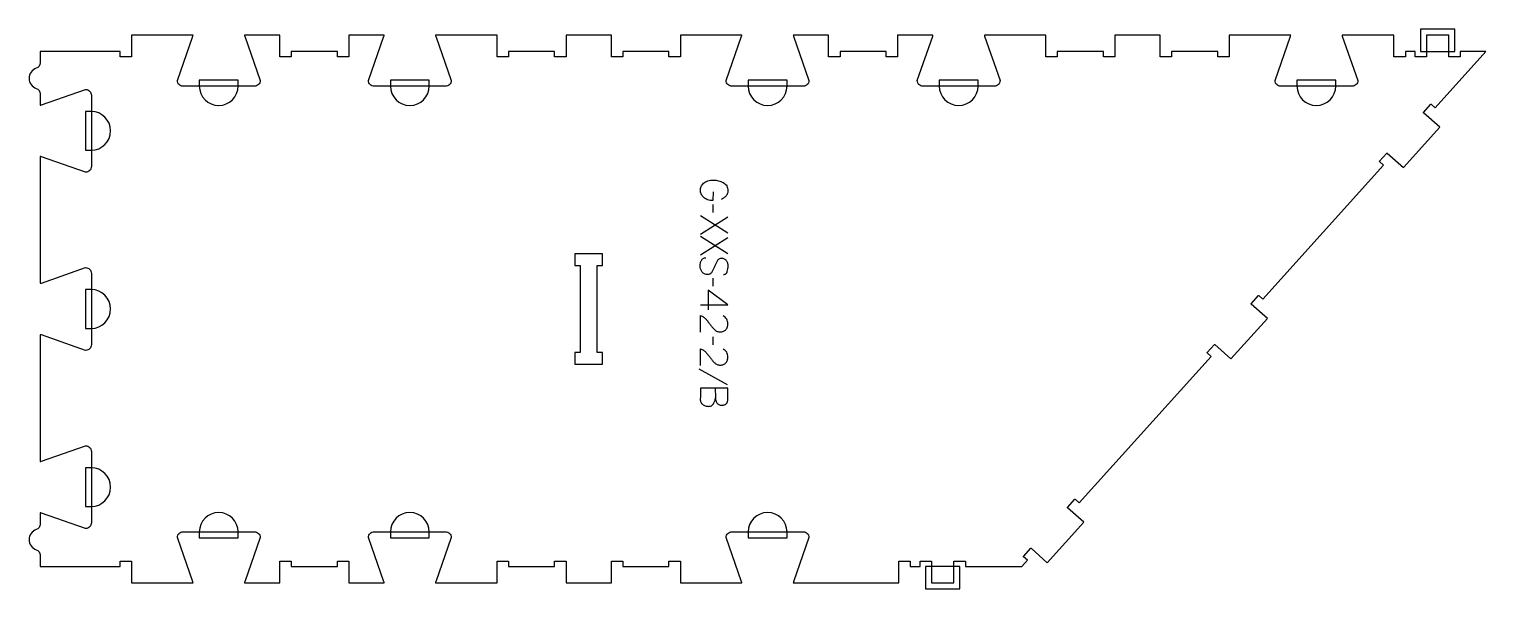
# Model space of a CAD drawing. Extents: x 0 to 1593, y -6 to 606.
import ezdxf

# ---------------------------------------------------------------- set-up
doc = ezdxf.new("R2010")
doc.units = 0
for name, color, linetype in [('1_ANYTOOL_1MMDEEP_LABELS_S', 2, 'CONTINUOUS'), ('3_ANYTOOL_CUTTHROUGH_INSID', 4, 'CONTINUOUS'), ('4_ANYTOOL_CUTTHROUGH_OUTSI', 5, 'CONTINUOUS'), ('5_ANYTOOL_HALF_MILL_9MM_IN', 3, 'CONTINUOUS')]:
    doc.layers.add(name, color=color, linetype=linetype)

msp = doc.modelspace()

# ---------------------------------------------------------------- linework, layer by layer
at = {"layer": '1_ANYTOOL_1MMDEEP_LABELS_S'}
for p, q in [((763.851114, 382.872608), (733.851114, 401.772608)), ((733.851114, 381.629751), (763.851114, 400.572608)), ((747.736829, 405.201179), (747.651114, 413.986894)), ((763.851114, 360.158322), (733.851114, 379.058322)), ((733.851114, 358.915465), (763.851114, 377.858322)), ((742.508257, 320.429751), (742.508257, 298.658322)), ((747.736829, 324.715465), (747.651114, 333.501179)), ((747.736829, 260.515465), (747.651114, 269.301179)), ((763.379686, 216.715465), (732.608257, 233.901179))]:
    msp.add_line(p, q, dxfattribs=at)
for points in [[(747.651114, 428.086894), (747.608257, 418.315465, -0.031732), (744.600855, 418.583576, -0.048764), (741.683257, 419.327965, -0.050291), (739.372749, 420.437678, -0.060119), (737.3654, 422.022608, -0.036578), (735.878984, 423.754628, -0.050793), (734.718972, 425.713679, -0.051881), (734.051227, 427.666697, -0.053919), (733.808257, 429.715465, -0.055881), (734.015201, 431.750613, -0.055271), (734.6654, 433.690465, -0.05403), (735.824594, 435.616441, -0.038531), (737.322543, 437.301179, -0.067281), (739.433557, 438.848893, -0.049165), (741.854686, 439.872608, -0.047412), (745.058605, 440.545535, -0.028075), (748.336829, 440.729751, -0.03109), (751.028408, 440.562224, -0.031496), (753.6779, 440.060108, -0.031425), (756.306145, 439.209235, -0.02824), (758.8154, 438.051179, -0.064555), (760.966925, 436.522376, -0.078906), (762.592186, 434.456537, -0.076878), (763.566736, 431.832935, -0.050594), (763.851114, 429.029751, -0.039946), (763.718318, 427.37019, -0.052714), (763.283257, 425.767251, -0.053511), (762.567923, 424.384054, -0.05153), (761.579686, 423.179751, -0.040443), (759.156544, 421.139527, -0.04035), (756.436829, 419.515465)], [(759.2654, 337.529751, 0.071867), (760.602007, 337.722864, 0.100684), (761.783257, 338.349394, 0.047558), (762.259708, 338.823947, 0.038563), (762.648436, 339.373947, 0.037928), (762.995904, 340.071135, 0.026634), (763.251114, 340.808322, 0.028461), (763.937097, 343.831656, 0.041577), (764.193972, 346.915465, 0.036938), (764.082832, 348.417825, 0.041531), (763.738614, 349.883322, 0.041583), (763.161406, 351.260699, 0.038125), (762.372543, 352.529751, 0.057611), (761.380639, 353.599903, 0.065808), (760.160043, 354.394037, 0.06469), (758.700488, 354.871533, 0.046778), (757.1654, 355.015465, 0.052235), (755.615558, 354.853109, 0.075448), (754.1654, 354.308322, 0.076671), (752.992348, 353.39223, 0.061023), (752.108257, 352.186894, 0.021951), (750.580912, 349.15804, 0.018213), (749.301114, 346.015465, -0.02405), (747.995652, 342.913981, -0.02981), (746.3654, 339.972608, -0.068439), (745.39947, 338.831306, -0.079282), (744.147543, 338.022608, -0.076308), (742.568861, 337.597608, -0.047772), (740.922543, 337.572608, -0.046243), (739.241584, 337.865843, -0.06359), (737.670757, 338.515465, -0.064671), (736.386568, 339.488289, -0.057073), (735.372543, 340.744037, -0.067522), (734.009633, 343.712345, -0.070793), (733.508257, 346.936894, -0.064027), (733.870772, 350.075909, -0.070447), (735.051114, 353.001179, -0.054374), (735.900747, 354.159597, -0.074742), (737.011829, 355.058322, -0.075199), (738.318207, 355.58133, -0.057737), (739.722543, 355.744037)], [(733.893972, 274.229751), (733.936829, 292.529751, -0.034491), (735.684161, 291.866973, -0.037732), (737.317186, 290.960108, -0.037744), (738.791822, 289.820814, -0.03482), (740.086829, 288.479751, -0.00859), (742.485412, 285.520526, -0.008791), (744.779686, 282.479751, 0.020588), (747.013128, 279.660462, 0.025206), (749.493972, 277.058322, 0.046908), (750.795214, 276.037727, 0.051091), (752.268972, 275.290465, 0.050722), (753.917146, 274.841732, 0.041139), (755.622543, 274.701179, 0.039396), (757.430129, 274.843824, 0.058519), (759.168972, 275.333322, 0.060358), (760.576087, 276.12388, 0.061397), (761.751114, 277.229751, 0.048006), (762.673074, 278.585708, 0.045901), (763.326114, 280.090465, 0.045216), (763.728674, 281.830526, 0.034258), (763.851114, 283.615465, 0.055622), (763.557127, 286.250036, 0.079896), (762.576114, 288.694037, 0.080617), (760.910414, 290.663424, 0.060287), (758.751114, 292.101179)], [(733.893972, 237.929751), (733.936829, 256.229751, -0.034491), (735.684161, 255.566973, -0.037732), (737.317186, 254.660108, -0.037744), (738.791822, 253.520814, -0.03482), (740.086829, 252.179751, -0.00859), (742.485412, 249.220526, -0.008791), (744.779686, 246.179751, 0.020588), (747.013128, 243.360462, 0.025206), (749.493972, 240.758322, 0.046908), (750.795214, 239.737727, 0.051091), (752.268972, 238.990465, 0.050722), (753.917146, 238.541732, 0.041139), (755.622543, 238.401179, 0.039396), (757.430129, 238.543824, 0.058519), (759.168972, 239.033322, 0.060358), (760.576087, 239.82388, 0.061397), (761.751114, 240.929751, 0.048006), (762.673074, 242.285708, 0.045901), (763.326114, 243.790465, 0.045216), (763.728674, 245.530526, 0.034258), (763.851114, 247.315465, 0.055622), (763.557127, 249.950036, 0.079896), (762.576114, 252.394037, 0.080617), (760.910414, 254.363424, 0.060287), (758.751114, 255.801179)], [(763.851114, 213.286894), (733.851114, 213.286894), (733.851114, 203.601179), (733.7654, 201.072608, 0.048381), (733.869316, 199.393714, 0.066146), (734.349329, 197.788679, 0.067079), (735.197999, 196.424916, 0.057042), (736.358257, 195.308322, 0.037099), (737.729498, 194.413651, 0.042913), (739.224329, 193.749394, 0.043052), (740.779976, 193.358234, 0.040094), (742.379686, 193.229751, 0.045096), (744.176302, 193.392122, 0.070597), (745.8779, 193.958322, 0.073303), (747.206939, 194.884301, 0.067093), (748.229686, 196.144037, 0.063103), (749.654632, 199.318546, 0.053716), (750.308257, 202.744037)], [(750.179686, 213.286894), (750.308257, 202.744037, 0.046847), (750.784706, 199.795334, 0.060102), (751.872543, 197.022608, 0.086388), (752.742669, 195.915906, 0.076384), (753.924329, 195.142251, 0.070405), (755.612078, 194.644782, 0.036531), (757.379686, 194.515465, 0.031885), (758.814944, 194.607086, 0.051083), (760.210936, 194.933322, 0.053001), (761.297494, 195.44161, 0.064647), (762.233257, 196.186894, 0.064346), (762.958822, 197.160185, 0.050037), (763.44665, 198.276179, 0.048317), (763.762933, 199.720736, 0.029756), (763.851114, 201.201179), (763.851114, 213.286894)]]:
    msp.add_lwpolyline(points, format="xyb", dxfattribs=at)
msp.add_lwpolyline([(733.851114, 304.444037), (763.893972, 304.401179), (742.508257, 320.429751)], dxfattribs=at)
at = {"layer": '3_ANYTOOL_CUTTHROUGH_INSID'}
msp.add_lwpolyline([(627, 360.002797), (596.5, 360.002797), (596.5, 347.502797), (602.5, 347.502797), (602.5, 252.002797), (596.5, 252.002797), (596.5, 239.502797), (627, 239.502797), (627, 252.002797), (621, 252.002797), (621, 347.502797), (627, 347.502797)], close=True, dxfattribs=at)
at = {"layer": '4_ANYTOOL_CUTTHROUGH_OUTSI'}
msp.add_lwpolyline([(61.667412, 59.615981), (13.383805, 76.515094, 0.061178), (12, 76.746508), (12, 64.347508, -0.317837), (7.833333, 58.454952, 0.707107), (7.833333, 36.298939, -0.317837), (12, 30.406383), (12, 18.001945), (99.5, 18.001945), (99.5, 23.751945, -0.414214), (99.75, 24.001945), (111.75, 24.001945, -0.414214), (112, 23.751945), (112, 0.001945), (179.191563, 0.001945, 0.061784), (178.956569, 1.396816), (162.061035, 49.669358, -0.084368), (162.047, 49.751945, -0.414214), (168.297, 56.001945), (246.297, 56.001945, -0.414214), (252.547, 49.751945, -0.084368), (252.532965, 49.669358), (235.633852, 1.385751, 0.061178), (235.402437, 0.001945), (274, 0.001945), (274, 23.751945, -0.414214), (274.25, 24.001945), (286.25, 24.001945, -0.414214), (286.5, 23.751945), (286.5, 18.001945), (337, 18.001945), (337, 23.751945, -0.414214), (337.25, 24.001945), (349.25, 24.001945, -0.414214), (349.5, 23.751945), (349.5, 0.001945), (388.097563, 0.001945, 0.061784), (387.862569, 1.396816), (370.967035, 49.669358, -0.084368), (370.953, 49.751945, -0.414214), (377.203, 56.001945), (455.203, 56.001945, -0.414214), (461.453, 49.751945, -0.084368), (461.438965, 49.669358), (444.539852, 1.385751, 0.061178), (444.308437, 0.001946, 0.000024), (461.749988, 0.002797), (511.5, 0.002797), (511.5, 23.752797, -0.414214), (511.75, 24.002797), (523.75, 24.002797, -0.414214), (524, 23.752797), (524, 18.002797), (574.5, 18.002797), (574.5, 23.752797, -0.414214), (574.75, 24.002797), (586.75, 24.002797, -0.414214), (587, 23.752797), (587, 0.002797), (636.5, 0.002797), (636.5, 23.752797, -0.414214), (636.75, 24.002797), (648.75, 24.002797, -0.414214), (649, 23.752797), (649, 18.002797), (699.5, 18.002797), (699.5, 23.752797, -0.414214), (699.75, 24.002797), (711.75, 24.002797, -0.414214), (712, 23.752797), (712, 0.002797), (779.191479, 0.002797, 0.06141), (778.956569, 1.397667), (762.061035, 49.670209, -0.084368), (762.047, 49.752797, -0.414214), (768.297, 56.002797), (846.297, 56.002797, -0.414214), (852.547, 49.752797, -0.084368), (852.532965, 49.670209), (835.633852, 1.386602, 0.0608), (835.402521, 0.002793), (950.762136, 0.000977), (950.762136, 23.750973, -0.414214), (951.012136, 24.000973), (963.012136, 24.000973, -0.414214), (963.262136, 23.750973), (963.262136, 18.0009), (970.688668, 17.998739), (974.031896, 17.999912), (974.031896, 23.75, -0.414214), (974.281896, 24), (986.281896, 24, -0.414214), (986.531896, 23.75), (986.531896, 0), (1011.031896, 0), (1011.031896, 23.75, -0.414214), (1011.281896, 24), (1023.281896, 24, -0.414214), (1023.531896, 23.75), (1023.531896, 18.000008), (1085.183822, 18.001942), (1091.367444, 24.877986), (1087.094247, 28.725589, -0.414214), (1087.075744, 29.078658), (1095.105311, 37.996396, -0.414214), (1095.45838, 38.0149), (1113.10807, 22.123048), (1152.92134, 66.340167), (1135.27165, 82.232018, -0.414214), (1135.253146, 82.585087), (1143.282713, 91.502825, -0.414214), (1143.635782, 91.521328), (1147.909137, 87.673582), (1292.10651, 247.821538), (1287.833427, 251.669039, -0.414214), (1287.814923, 252.022108), (1295.84449, 260.939846, -0.414214), (1296.197559, 260.95835), (1313.847249, 245.066498), (1353.660519, 289.283617), (1336.010829, 305.175468, -0.414214), (1335.992325, 305.528537), (1344.021892, 314.446275, -0.414214), (1344.374961, 314.464779), (1348.648044, 310.617278), (1480.648387, 457.218512), (1476.375304, 461.066013, -0.414214), (1476.356801, 461.419082), (1484.386368, 470.33682, -0.414214), (1484.739437, 470.355323), (1502.389127, 454.463472), (1542.202397, 498.68059), (1524.552707, 514.572442, -0.414214), (1524.534203, 514.92551), (1532.56377, 523.843249, -0.414214), (1532.916839, 523.861752), (1537.189935, 520.01424), (1592.561488, 581.50193), (1564.59322, 581.502153), (1564.59322, 575.752155, -0.414214), (1564.34322, 575.502155), (1552.34322, 575.502155, -0.414214), (1552.09322, 575.752155), (1552.09322, 599.502155), (1527.59322, 599.502155), (1527.59322, 575.752155, -0.414214), (1527.34322, 575.502155), (1515.34322, 575.502155, -0.414214), (1515.09322, 575.752155), (1515.09322, 581.50213), (1504.585503, 581.501081), (1504.585503, 575.751056, -0.414214), (1504.335503, 575.501056), (1492.335503, 575.501056, -0.414214), (1492.085503, 575.751056), (1492.085503, 599.501064), (1435.402585, 599.502779, 0.061398), (1435.63753, 598.107917), (1452.533064, 549.835374, -0.084368), (1452.547099, 549.752787, -0.414214), (1446.297099, 543.502787), (1368.297099, 543.502787, -0.414214), (1362.047099, 549.752787, -0.084368), (1362.061134, 549.835374), (1378.960247, 598.118982, 0.060825), (1379.191506, 599.502787), (1312, 599.502787), (1312, 575.752787, -0.414214), (1311.75, 575.502787), (1299.75, 575.502787, -0.414214), (1299.5, 575.752787), (1299.5, 581.502787), (1249, 581.502787), (1249, 575.752787, -0.414214), (1248.75, 575.502787), (1236.75, 575.502787, -0.414214), (1236.5, 575.752787), (1236.5, 599.502787), (1187, 599.502787), (1187, 575.752787, -0.414214), (1186.75, 575.502787), (1174.75, 575.502787, -0.414214), (1174.5, 575.752787), (1174.5, 581.502787), (1124, 581.502787), (1124, 575.752787, -0.414214), (1123.75, 575.502787), (1111.75, 575.502787, -0.414214), (1111.5, 575.752787), (1111.5, 599.502787), (1061.75, 599.502792), (1044.308521, 599.502797, 0.06141), (1044.543431, 598.107927), (1061.438965, 549.835384, -0.084368), (1061.453, 549.752797, -0.414214), (1055.203, 543.502797), (977.203, 543.502797, -0.414214), (970.953, 549.752797, -0.084368), (970.967035, 549.835384), (987.866148, 598.118992, 0.0608), (988.097479, 599.502797), (949.5, 599.502797), (949.5, 575.752797, -0.414214), (949.25, 575.502797), (937.25, 575.502797, -0.414214), (937, 575.752797), (937, 581.502797), (886.5, 581.502797), (886.5, 575.752797, -0.414214), (886.25, 575.502797), (874.25, 575.502797, -0.414214), (874, 575.752797), (874, 599.502797), (835.402521, 599.502797, 0.06141), (835.637431, 598.107927), (852.532965, 549.835384, -0.084368), (852.547, 549.752797, -0.414214), (846.297, 543.502797), (768.297, 543.502797, -0.414214), (762.047, 549.752797, -0.084368), (762.061035, 549.835384), (778.960148, 598.118992, 0.0608), (779.191479, 599.502797), (712, 599.502797), (712, 575.752797, -0.414214), (711.75, 575.502797), (699.75, 575.502797, -0.414214), (699.5, 575.752797), (699.5, 581.502797), (649, 581.502797), (649, 575.752797, -0.414214), (648.75, 575.502797), (636.75, 575.502797, -0.414214), (636.5, 575.752797), (636.5, 599.502797), (587, 599.502797), (587, 575.752797, -0.414214), (586.75, 575.502797), (574.75, 575.502797, -0.414214), (574.5, 575.752797), (574.5, 581.502797), (524, 581.502797), (524, 575.752797, -0.414214), (523.75, 575.502797), (511.75, 575.502797, -0.414214), (511.5, 575.752797), (511.5, 599.502795), (461.750007, 599.502371, -0.000012), (444.308437, 599.501946, 0.061784), (444.543431, 598.107075), (461.438965, 549.834533, -0.084368), (461.453, 549.751945, -0.414214), (455.203, 543.501945), (377.203, 543.501945, -0.414214), (370.953, 549.751945, -0.084368), (370.967035, 549.834533), (387.866148, 598.11814, 0.061178), (388.097563, 599.501945), (349.5, 599.501945), (349.5, 575.751945, -0.414214), (349.25, 575.501945), (337.25, 575.501945, -0.414214), (337, 575.751945), (337, 581.501945), (286.5, 581.501945), (286.5, 575.751945, -0.414214), (286.25, 575.501945), (274.25, 575.501945, -0.414214), (274, 575.751945), (274, 599.501945), (235.402437, 599.501945, 0.061784), (235.637431, 598.107075), (252.532965, 549.834533, -0.084368), (252.547, 549.751945, -0.414214), (246.297, 543.501945), (168.297, 543.501945, -0.414214), (162.047, 549.751945, -0.084368), (162.061035, 549.834533), (178.960148, 598.11814, 0.061178), (179.191563, 599.501945), (112, 599.501945), (112, 575.751945, -0.414214), (111.75, 575.501945), (99.75, 575.501945, -0.414214), (99.5, 575.751945), (99.5, 581.501945), (12, 581.501945), (12, 569.097508, -0.317837), (7.833333, 563.204952, 0.707107), (7.833333, 541.048939, -0.317837), (12, 535.156383), (12, 522.757383, 0.061784), (13.39487, 522.992377), (61.667412, 539.88791, -0.084368), (61.75, 539.901945, -0.414214), (68, 533.651945), (68, 455.651945, -0.414214), (61.75, 449.401945, -0.084368), (61.667412, 449.415981), (13.383805, 466.315094, 0.061178), (12, 466.546508), (12, 327.857383, 0.061784), (13.39487, 328.092377), (61.667412, 344.98791, -0.084368), (61.75, 345.001945, -0.414214), (68, 338.751945), (68, 260.751945, -0.414214), (61.75, 254.501945, -0.084368), (61.667412, 254.515981), (13.383805, 271.415094, 0.061178), (12, 271.646508), (12, 132.957383, 0.061784), (13.39487, 133.192377), (61.667412, 150.08791, -0.084368), (61.75, 150.101945, -0.414214), (68, 143.851945), (68, 65.851945, -0.414214), (61.75, 59.601945, -0.084368)], format="xyb", close=True, dxfattribs=at)
at = {"layer": '5_ANYTOOL_HALF_MILL_9MM_IN'}
for points in [[(1527.09322, 581.502165), (1552.59322, 581.502165), (1558.59322, 581.502165), (1558.59322, 606.002155), (1552.33322, 606.002155), (1527.35322, 606.002155), (1521.09322, 606.002155), (1521.09322, 581.502165)], [(1011.531896, 18), (986.031896, 18), (980.031896, 18), (980.031896, -6.5), (986.291896, -6.5), (1017.531896, -6.5), (1017.531896, -0.24), (1017.531896, 18)]]:
    msp.add_lwpolyline(points, close=True, dxfattribs=at)
for points in [[(186.047002, 543.741945, 0.999765), (228.547, 543.751945), (228.547, 550.001945), (186.047, 550.001945)], [(394.953, 544.001945), (394.953, 543.751945, 1), (437.453, 543.751945), (437.453, 550.001945), (394.953, 550.001945)], [(786.047, 544.002797), (786.047, 543.752797, 1), (828.547, 543.752797), (828.547, 550.002797), (786.047, 550.002797)], [(994.953002, 543.742797, 0.999765), (1037.453, 543.752797), (1037.453, 550.002797), (994.953, 550.002797)], [(1386.047002, 544.002797), (1386.047002, 543.752797, 1), (1428.547002, 543.752797), (1428.547002, 550.002797), (1386.047002, 550.002797)], [(67.5, 473.401945), (67.75, 473.401945, 1), (67.75, 515.901945), (61.5, 515.901945), (61.5, 473.401945)], [(67.5, 278.501945), (67.75, 278.501945, 1), (67.75, 321.001945), (61.5, 321.001945), (61.5, 278.501945)], [(67.76, 83.601948, 0.999765), (67.75, 126.101945), (61.5, 126.101945), (61.5, 83.601945)], [(228.547, 55.751945, 1), (186.047, 55.751945), (186.047, 49.501945), (228.547, 49.501945)], [(437.453, 55.751945, 1), (394.953, 55.751945), (394.953, 49.501945), (437.453, 49.501945)], [(828.547, 55.752797, 1), (786.047, 55.752797), (786.047, 49.502797), (828.547, 49.502797)]]:
    msp.add_lwpolyline(points, format="xyb", close=True, dxfattribs=at)

doc.saveas('drawing.dxf')
